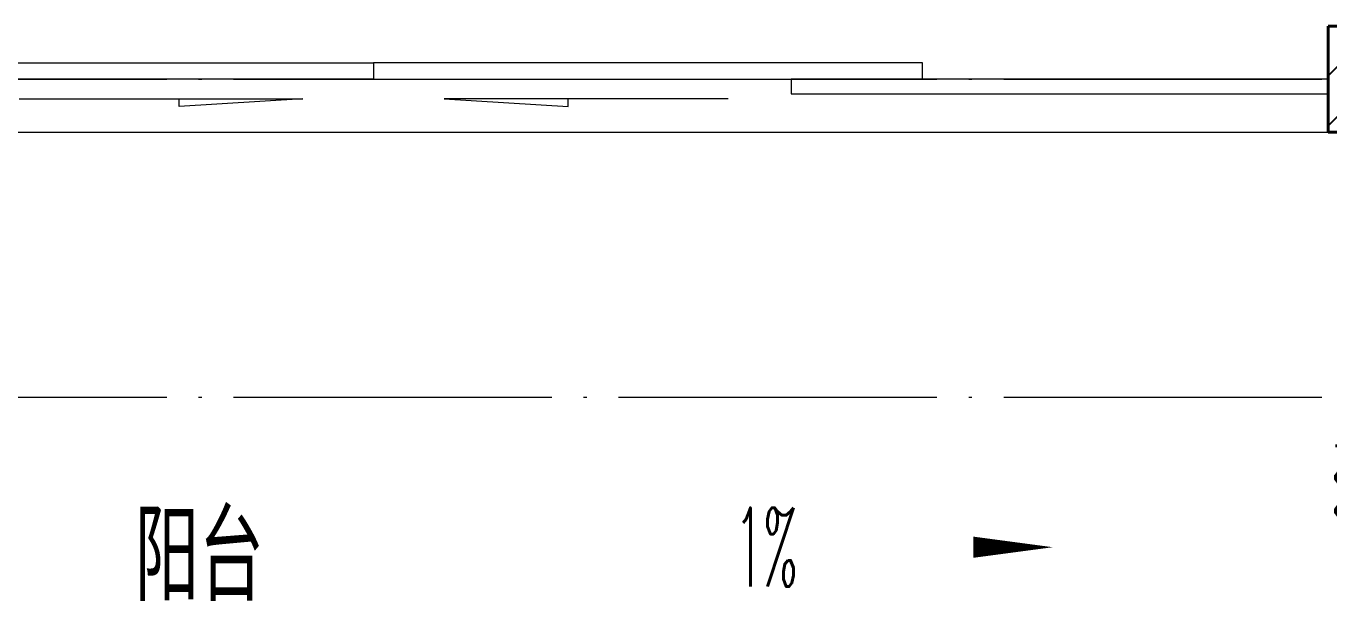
# Model space of a CAD drawing. Extents: x 27938 to 1042331, y -235042 to 1535213.
# Drawn here: x 688011 to 690468, y 135598 to 136682 of the extents above; entities that cross this region are included whole.
import ezdxf

# ---------------------------------------------------------------- set-up
doc = ezdxf.new("R2010")
doc.units = 0
doc.header["$LTSCALE"] = 1000
doc.header["$MEASUREMENT"] = 0
doc.linetypes.add('DOTE', pattern=[2.42, 2, -0.2, 0.02, -0.2])
for name, color, linetype in [('$RECOVER_210609100354-5', 7, 'Continuous'), ('3.5方案汇报，与郭总、侯月琴确定户型_t8$0$2020.03.04 -1安徽标准化洋房户型(UA）_t8_t8$0$看线', 154, 'Continuous'), ('PUB_TEXT', 4, 'Continuous'), ('TWT_DIM', 3, 'Continuous')]:
    doc.layers.add(name, color=color, linetype=linetype)
for name, color, linetype, lineweight in [('DOTE', 19, 'DOTE', 9), ('WALL', 9, 'Continuous', 40), ('WINDOW', 8, 'Continuous', 15), ('平面-排水沟', 86, 'Continuous', 15)]:
    doc.layers.add(name, color=color, linetype=linetype, lineweight=lineweight)
doc.styles.add('_TCH_DIM', font='SIMPLEX.shx', dxfattribs={"width": 0.6, "oblique": 10, "bigfont": 'hztxt.shx'})
doc.styles.add('_TCH_DIM_T3', font='SIMPLEX.shx', dxfattribs={"width": 0.494118, "bigfont": 'GBCBIG.shx'})
doc.styles.get("Standard").update_dxf_attribs({"font": 'gbenor.shx', "bigfont": 'gbcbig.shx'})
doc.dimstyles.new('_TWT_ARCH&&50', dxfattribs={"dimtxt": 148.75, "dimasz": 50, "dimexe": 125, "dimexo": 150, "dimgap": 63.125, "dimtad": 1, "dimdec": 0, "dimzin": 0, "dimdsep": 46, "dimtxsty": '_TCH_DIM_T3', "dimblk": 'ARCHTICK', "dimcen": 0.09, "dimclrt": 7, "dimazin": 2, "dimtfac": 1, "dimtdec": 0, "dimtix": 1, "dimtmove": 2, "dimatfit": 3, "dimfxl": 1, "dimtolj": 1, "dimtzin": 0, "dimarcsym": 0})

# ---------------------------------------------------------------- blocks, each defined once
blk = doc.blocks.new('GFDGDGRDGRDG')
at = {"layer": 'DOTE', "linetype": 'DOTE', "ltscale": 0.3}
for p, q in [((573593.7, 364358.3), (626393.7, 364358.3)), ((573593.7, 363758.3), (626393.7, 363758.3))]:
    blk.add_line(p, q, dxfattribs=at)
blk = doc.blocks.new('_ArchTick')
at = {"color": 0, "linetype": 'ByBlock', "const_width": 0.4}
blk.add_lwpolyline([(-0.5, -0.5), (0.5, 0.5)], dxfattribs=at)
blk = doc.blocks.new('*D309')
at = {"layer": 'Defpoints', "color": 0}
for p in [(690691.8, 136057.2), (691416.6, 136057.2), (691416.6, 135957.2)]:
    blk.add_point(p, dxfattribs=at)
at = {"layer": 'TWT_DIM', "color": 0, "lineweight": -2}
for p, q in [((690691.8, 136057.2), (690691.8, 136107.2)), ((691266.6, 136057.2), (690566.8, 136057.2)), ((690691.8, 135957.2), (690691.8, 136057.2)), ((691266.6, 135957.2), (690566.8, 135957.2)), ((690691.8, 135957.2), (690691.8, 135907.2))]:
    blk.add_line(p, q, dxfattribs=at)
at = {"layer": 'TWT_DIM', "color": 0, "lineweight": -2, "xscale": 50, "yscale": 50, "zscale": 50}
for p, rotation in [((690691.8, 136057.2), 270.0000627216138), ((690691.8, 135957.2), 90.0000627216138)]:
    blk.add_blockref('_ArchTick', p, dxfattribs=dict(at, rotation=rotation))
at = {"layer": 'TWT_DIM', "color": 7, "insert": (690554.3, 135830.6), "char_height": 148.75, "attachment_point": 5, "rotation": 270.0001, "style": '_TCH_DIM_T3'}
blk.add_mtext('\\A1;100', dxfattribs=at)
blk = doc.blocks.new('$DorLib2D$00000138')
at = {"color": 0, "linetype": 'Continuous'}
for p, q in [((-0.2875, 0), (-0.2875, 0.15378)), ((-0.2875, 0.15378), (0, 0.15378)), ((0, 0.15378), (0, 0)), ((0.2875, 0.15378), (0, 0.15378)), ((-0.5, -0.13986), (-0.5, 0)), ((-0.5, 0), (-0.21875, 0)), ((0, 0), (-0.2875, 0)), ((-0.21875, 0), (-0.21875, -0.13986)), ((0, 0), (0.2875, 0)), ((-0.21875, -0.13986), (-0.5, -0.13986)), ((-0.18567, -0.186), (-0.03702, -0.186)), ((-0.03702, -0.186), (-0.10186, -0.25826)), ((-0.10186, -0.25826), (-0.10186, -0.186)), ((0.18567, -0.186), (0.03702, -0.186)), ((0.03702, -0.186), (0.10186, -0.25826)), ((0.10186, -0.25826), (0.10186, -0.186))]:
    blk.add_line(p, q, dxfattribs=at)

msp = doc.modelspace()

# ---------------------------------------------------------------- hatches: boundary and pattern name
at = {"layer": '$RECOVER_210609100354-5'}
h = msp.add_hatch(dxfattribs=at)
h.set_pattern_fill('普通砖', color=256, scale=50, style=0)
h.set_pattern_definition([(45, (0, 47.75), (-47.022601, 47.022601), [])])
h.paths.add_polyline_path([(691416.6, 136682.3), (690466.6, 136682.3), (690466.6, 136482.3), (691416.6, 136482.3), (691483.2, 136582.3)])

# ---------------------------------------------------------------- linework, layer by layer
at = {"layer": 'WALL', "color": 8}
for p, q in [((691416.6, 136682.3), (690466.6, 136682.3)), ((690466.6, 136682.3), (690466.6, 136482.3)), ((690466.6, 136482.3), (691416.6, 136482.3))]:
    msp.add_line(p, q, dxfattribs=at)
at = {"layer": 'WINDOW', "color": 8}
msp.add_line((686866.6, 136482.3), (690466.6, 136482.3), dxfattribs=at)
at = {"layer": '平面-排水沟', "color": 8}
msp.add_lwpolyline([(689525.7, 135699, 0, 0, 0), (689947.1, 135699, 0, 40, 0), (689797.1, 135699, 0, 0, 0)], format="xyseb", dxfattribs=at)

# ---------------------------------------------------------------- block references
at = {"layer": '3.5方案汇报，与郭总、侯月琴确定户型_t8$0$2020.03.04 -1安徽标准化洋房户型(UA）_t8_t8$0$看线', "ltscale": 10}
msp.add_blockref('GFDGDGRDGRDG', (106822.9, -227776), dxfattribs=at)
at = {"layer": 'WINDOW', "color": 8, "xscale": -3600, "yscale": 199.9999999990687, "zscale": -3600, "rotation": 359.9999999997777}
msp.add_blockref('$DorLib2D$00000138', (688666.6, 136582.3), dxfattribs=at)

# ---------------------------------------------------------------- texts
at = {"layer": 'PUB_TEXT', "color": 8}
msp.add_text('阳台', height=168.79, dxfattribs=at).set_placement((688216.4, 135597.4))
at = {"layer": '平面-排水沟', "color": 8, "style": '_TCH_DIM', "width": 0.423529}
msp.add_text('1%', height=148.75, dxfattribs=at).set_placement((689347.4, 135624.6))

# ---------------------------------------------------------------- dimensions: what is measured, and where the dimension line sits
at = {"layer": 'TWT_DIM'}
dim = msp.add_linear_dim(base=(690691.8, 136057.2), p1=(691416.6, 135957.2), p2=(691416.6, 136057.2), angle=90.0001, dimstyle='_TWT_ARCH&&50', dxfattribs=at)
dim.commit()
dim.dimension.update_dxf_attribs({"geometry": '*D309', "text_midpoint": (690554.3, 135830.6), "dimtype": 129})

doc.saveas('drawing.dxf')
